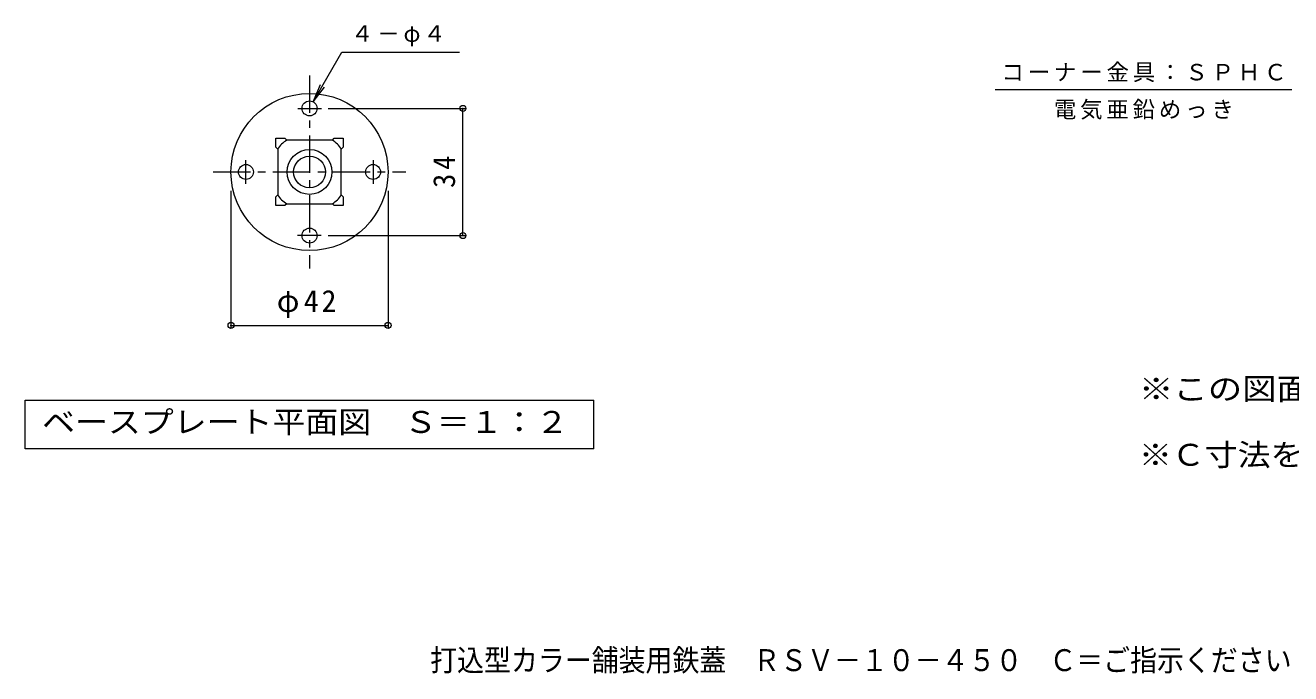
# Model space of a CAD drawing. Units: millimetres, scale not verified, with parts at other scales. Extents: x -898 to 907, y -680 to 605.
# Drawn here: x -675 to 171, y -680 to -247 of the extents above; entities that cross this region are included whole.
import ezdxf
from ezdxf.enums import TextEntityAlignment as Align

# ---------------------------------------------------------------- set-up
doc = ezdxf.new("R2010")
doc.units = ezdxf.units.MM
doc.header["$LTSCALE"] = 5
doc.header["$PDMODE"] = 32
doc.header["$PDSIZE"] = 4
doc.linetypes.add('CHAIN1', pattern=[8, 5, -1, 1, -1])
for name, color, linetype, lineweight in [('1-0_1-0ﾚｲﾔ', 4, 'Continuous', 9), ('1-4_1-4ﾚｲﾔ', 7, 'Continuous', 9), ('1-9', 2, 'CHAIN1', 9), ('1-A', 2, 'Continuous', 9), ('A-E', 7, 'Continuous', 9)]:
    doc.layers.add(name, color=color, linetype=linetype, lineweight=lineweight)
doc.layers.add('F-4_F-4ﾚｲﾔ', color=2, linetype='Continuous')
doc.styles.add('ＭＳ ゴシック', font='')
doc.styles.get('ＭＳ ゴシック').set_extended_font_data('MS Gothic')

msp = doc.modelspace()

# ---------------------------------------------------------------- linework, layer by layer
at = {"layer": '1-0_1-0ﾚｲﾔ', "linetype": 'CHAIN1'}
for p, q in [((-493.22, -302.311), (-477.367, -302.311)), ((-527.864, -352.666), (-527.864, -336.814)), ((-442.864, -336.956), (-442.864, -352.808)), ((-477.509, -387.311), (-493.361, -387.311))]:
    msp.add_line(p, q, dxfattribs=at)
at = {"layer": '1-0_1-0ﾚｲﾔ'}
for centre, radius in [((-485.364, -344.811), 52.5), ((-485.364, -302.311), 5), ((-527.864, -344.811), 5), ((-442.864, -344.811), 5), ((-485.364, -387.311), 5)]:
    msp.add_circle(centre, radius, dxfattribs=at)
at = {"layer": '1-4_1-4ﾚｲﾔ'}
for p, q in [((-482.864, -297.981), (-463.714, -264.811)), ((-463.714, -264.811), (-385.156, -264.811)), ((-482.864, -297.981), (-478.08, -286.432)), ((-482.864, -297.981), (-475.254, -288.064)), ((-472.864, -302.311), (-381.364, -302.311)), ((-382.864, -387.311), (-382.864, -302.311)), ((-537.864, -357.311), (-537.864, -448.811)), ((-432.864, -357.311), (-432.864, -448.811)), ((-472.864, -387.311), (-381.364, -387.311)), ((-537.864, -447.311), (-432.864, -447.311))]:
    msp.add_line(p, q, dxfattribs=at)
at = {"layer": '1-4_1-4ﾚｲﾔ', "color": 2}
for p, q in [((-675.364, -529.811), (-675.364, -497.311)), ((-675.364, -497.311), (-295.364, -497.311)), ((-295.364, -529.811), (-295.364, -497.311)), ((-295.364, -529.811), (-675.364, -529.811))]:
    msp.add_line(p, q, dxfattribs=at)
at = {"layer": '1-4_1-4ﾚｲﾔ'}
for p in [(-382.864, -302.311), (-382.864, -387.311), (-537.864, -447.311), (-432.864, -447.311)]:
    msp.add_point(p, dxfattribs=at)
at = {"layer": '1-9'}
for p, q in [((-485.364, -280.347), (-485.364, -409.275)), ((-549.827, -344.811), (-420.9, -344.811))]:
    msp.add_line(p, q, dxfattribs=at)
at = {"layer": '1-A'}
for p, q in [((-507.864, -322.311), (-501.878, -322.311)), ((-507.864, -328.297), (-507.864, -322.311)), ((-506.614, -329.547), (-507.864, -328.297)), ((-500.628, -323.561), (-501.878, -322.311)), ((-470.101, -323.561), (-500.628, -323.561)), ((-470.101, -323.561), (-468.85, -322.311)), ((-468.85, -322.311), (-462.864, -322.311)), ((-464.114, -329.547), (-462.864, -328.297)), ((-464.114, -360.075), (-464.114, -329.547)), ((-462.864, -322.311), (-462.864, -328.297)), ((-507.864, -367.311), (-507.864, -361.325)), ((-464.114, -360.075), (-462.864, -361.325)), ((-462.864, -361.325), (-462.864, -367.311)), ((-501.878, -367.311), (-507.864, -367.311)), ((-500.628, -366.061), (-501.878, -367.311)), ((-500.628, -366.061), (-470.101, -366.061)), ((-470.101, -366.061), (-468.851, -367.311)), ((-462.864, -367.311), (-468.851, -367.311))]:
    msp.add_line(p, q, dxfattribs=at)
msp.add_lwpolyline([(-506.614, -329.547), (-506.614, -360.075), (-507.864, -361.325)], dxfattribs=at)
for radius in [15, 10.625]:
    msp.add_circle((-485.364, -344.811), radius, dxfattribs=at)
for centre, start, end in [((-491.614, -338.561), 121.00261, 148.99734), ((-479.114, -338.561), 31.00261, 58.99734), ((-491.614, -351.061), 211.00261, 238.99734), ((-479.114, -351.061), 301.00261, 328.99734)]:
    msp.add_arc(centre, 17.5, start, end, dxfattribs=at)
at = {"layer": 'A-E'}
msp.add_line((-26.969, -289.804), (171.365, -289.804), dxfattribs=at)

# ---------------------------------------------------------------- texts
at = {"layer": '1-4_1-4ﾚｲﾔ', "color": 2, "style": 'ＭＳ ゴシック'}
for s, width, p in [('※この図面は、ＭＫＳＭ-４５５５にセットしたＲＳＶ－１０を示します。', 1.15, (69.117, -501.463)), ('ベースプレート平面図\u3000Ｓ＝１：２', 1.1, (-664.114, -523.561)), ('※Ｃ寸法をご指示下さい。', 1.1, (69.117, -545.505))]:
    msp.add_text(s, height=14.66, dxfattribs=dict(at, width=width)).set_placement(p, align=Align.BOTTOM_LEFT)
at = {"layer": '1-4_1-4ﾚｲﾔ', "insert": (-457.67, -260.837), "char_height": 11, "attachment_point": 7, "style": 'ＭＳ ゴシック'}
msp.add_mtext('\\T1.17;４－φ４', dxfattribs=at)
at = {"layer": '1-4_1-4ﾚｲﾔ', "color": 2, "insert": (-387.865, -355.436), "char_height": 14.66, "attachment_point": 7, "rotation": 90, "style": 'ＭＳ ゴシック'}
msp.add_mtext('\\T1.27;\\W0.95;34', dxfattribs=at)
at = {"layer": '1-4_1-4ﾚｲﾔ', "color": 2, "insert": (-507.239, -442.311), "char_height": 14.66, "attachment_point": 7, "style": 'ＭＳ ゴシック'}
msp.add_mtext('\\T1.19;φ42', dxfattribs=at)
at = {"layer": 'A-E', "char_height": 11, "attachment_point": 7, "style": 'ＭＳ ゴシック'}
for s, insert in [('\\T1.17;コーナー金具：ＳＰＨＣ', (-22.802, -284.804)), ('\\T1.17;電気亜鉛めっき', (12.198, -309.804))]:
    msp.add_mtext(s, dxfattribs=dict(at, insert=insert))
at = {"layer": 'F-4_F-4ﾚｲﾔ', "style": 'ＭＳ ゴシック', "width": 0.9}
msp.add_text('打込型カラー舗装用鉄蓋\u3000ＲＳＶ－１０－４５０\u3000Ｃ＝ご指示ください', height=14.66, dxfattribs=at).set_placement((-404.725, -682.718), align=Align.BOTTOM_LEFT)

doc.saveas('drawing.dxf')
